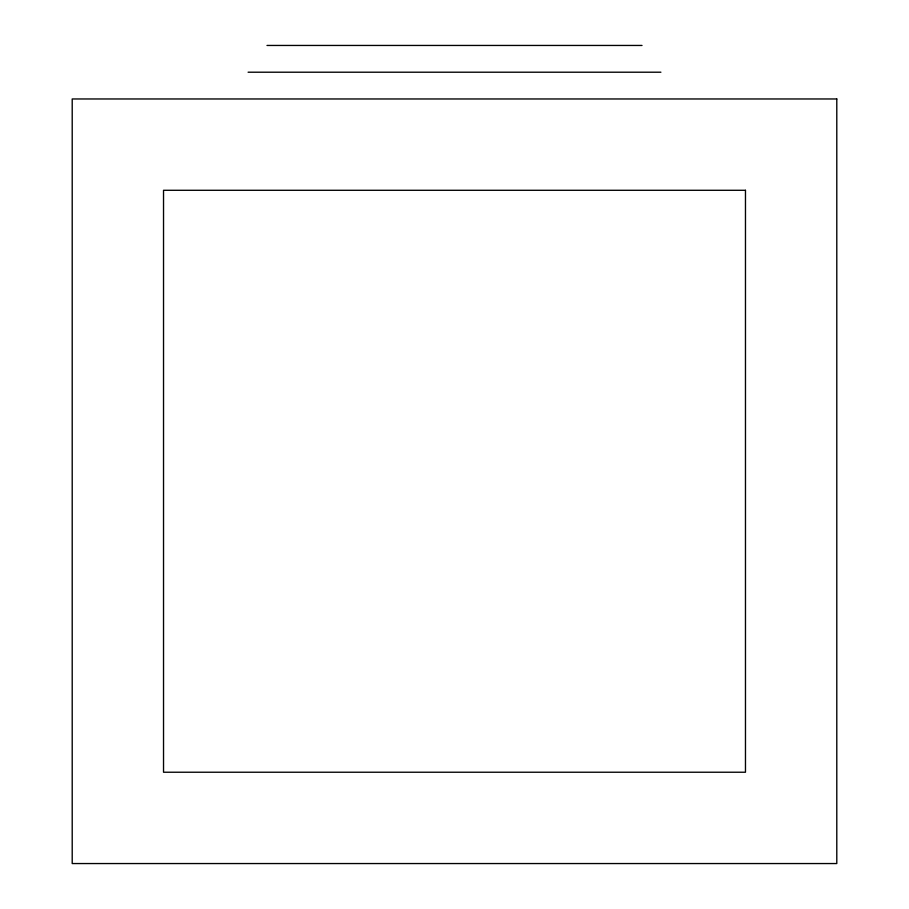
<?xml version="1.0" encoding="UTF-8"?>
<svg xmlns="http://www.w3.org/2000/svg" width="909" height="909" viewBox="0 0 909 909"><rect width="100%" height="100%" fill="white"/><g stroke="black" fill="none" stroke-linecap="round" stroke-linejoin="round"><path stroke-width="1.36" d="M266.985 45.45L642.015 45.45M248.1 72.209L660.9 72.209M836.791 98.967L72.209 98.967L72.209 863.55L836.791 863.55L836.791 98.967M745.471 190.288L163.529 190.288L163.529 772.23L745.471 772.23L745.471 190.288"/></g></svg>
